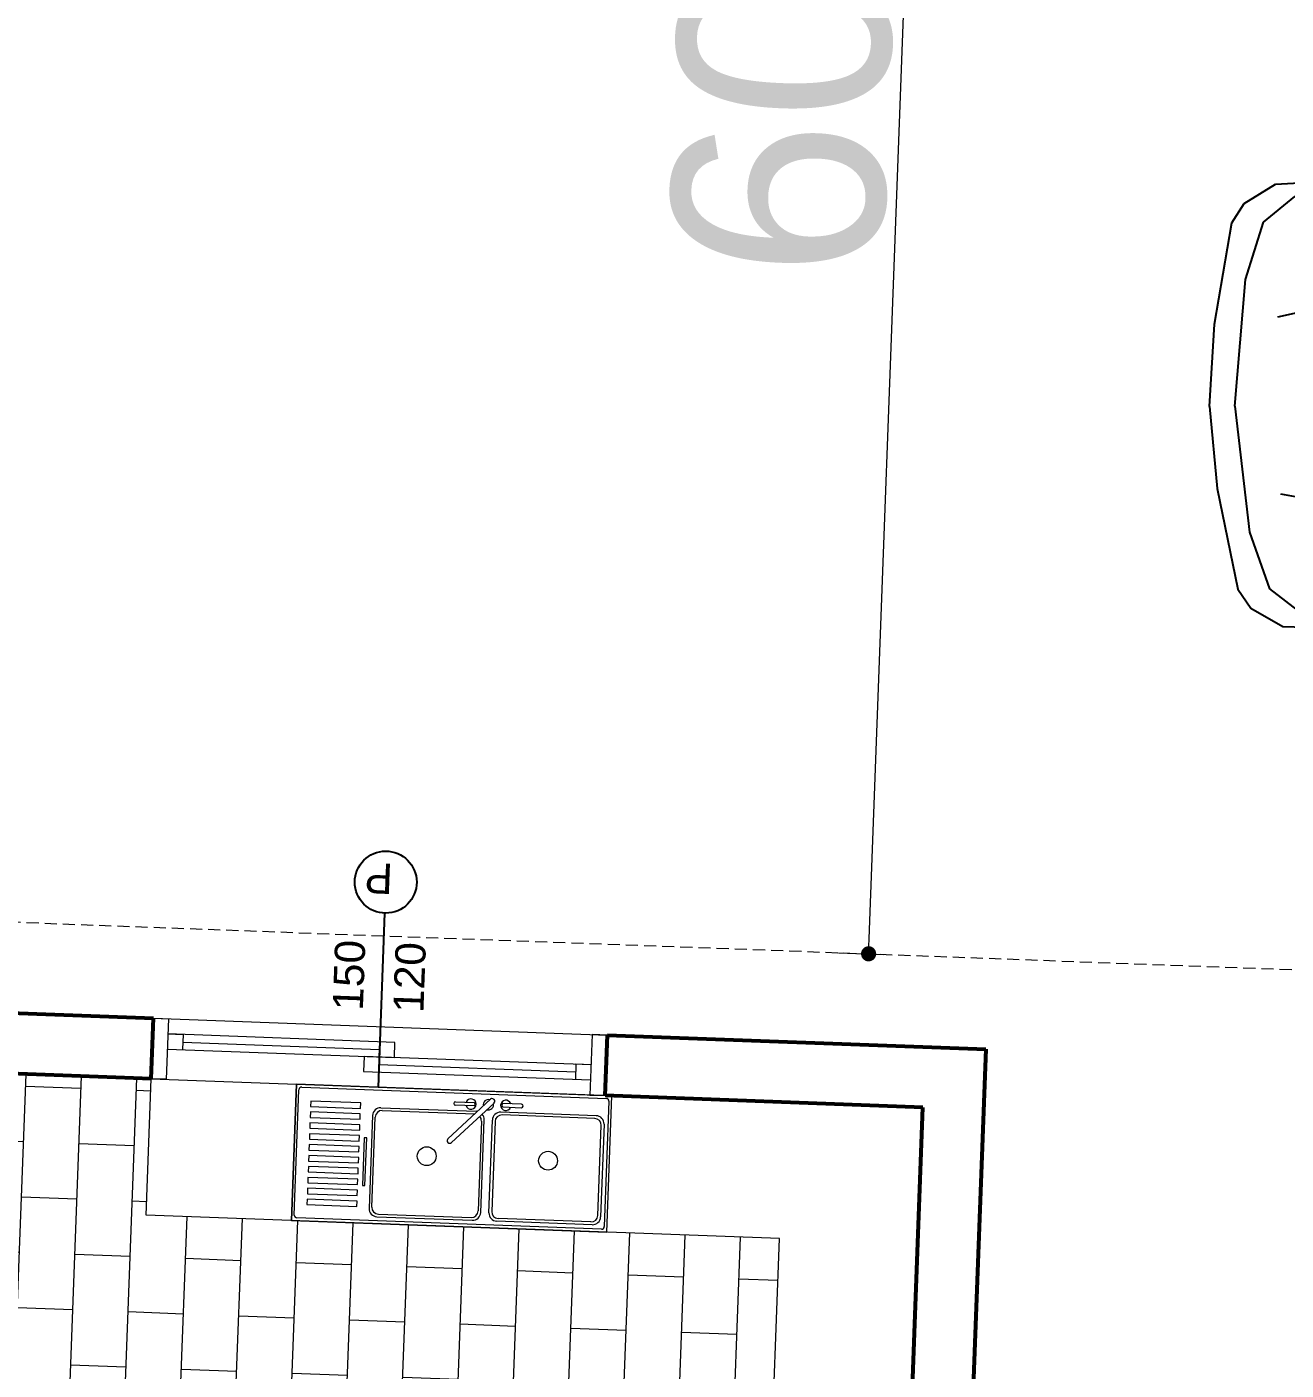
# Model space of a CAD drawing. Header units: centimetres. Extents: x 63871 to 181827, y -95930 to 42199.
# Drawn here: x 153750.8 to 154166.6, y 36068.4 to 36511.8 of the extents above; entities that cross this region are included whole.
import ezdxf

# ---------------------------------------------------------------- set-up
doc = ezdxf.new("R2010")
doc.units = ezdxf.units.CM
doc.linetypes.add('11-021_500-SatisOfisi_220512$0${ Diamond }', pattern=[12, 4, -2, 2, 2, -2])
for name, color, linetype, lineweight in [('A-GLAZ', 151, 'Continuous', 9), ('A-WALL', 12, 'Continuous', 50), ('ARM_Pen_No__252', 8, 'Continuous', 18), ('İz DÜŞÜMÜ', 7, '11-021_500-SatisOfisi_220512$0${ Diamond }', 18), ('OLUK', 222, 'Continuous', 15), ('tefriş', 21, 'Continuous', 20)]:
    doc.layers.add(name, color=color, linetype=linetype, lineweight=lineweight)
for name, color, linetype in [('Bitirme - Duvar', 7, 'Continuous'), ('Dıış Ölçü', 140, 'Continuous'), ('furn', 7, 'Continuous')]:
    doc.layers.add(name, color=color, linetype=linetype)
doc.styles.add('OLUŞTURULMUŞ_STİL_1', font='Arial.ttf')
doc.styles.add('RomanS', font='')
doc.styles.get('RomanS').set_extended_font_data('Stylus BT')
doc.dimstyles.new('BÖYÜK', dxfattribs={"dimtxt": 70, "dimasz": 5, "dimexe": 5, "dimexo": 5, "dimgap": 2, "dimtad": 3, "dimdec": 0, "dimzin": 0, "dimdsep": 46, "dimtxsty": 'RomanS', "dimblk": 'DOT', "dimcen": 5, "dimadec": 0, "dimazin": 0, "dimtfac": 1, "dimtdec": 0, "dimtix": 1, "dimtofl": 0, "dimtmove": 1, "dimatfit": 0, "dimldrblk": 'DOT', "dimfxl": 10, "dimfxlon": 1, "dimtolj": 1, "dimtzin": 0, "dimarcsym": 0})

# ---------------------------------------------------------------- blocks, each defined once
blk = doc.blocks.new('HRD')
at = {"layer": 'ARM_Pen_No__252'}
h = blk.add_hatch(dxfattribs=at)
h.set_pattern_fill('AR-B816', color=256, scale=0.09)
h.set_pattern_definition([(0, (-39959.2, 0), (0, 18.288), []), (90, (-39959.2, 0), (-18.288, 18.288), [18.288, -18.288])])
h.paths.add_polyline_path([(154149.63, 35592.48), (154149.63, 35503.48), (154219.63, 35503.48), (154219.63, 35483.24), (154324.63, 35483.24), (154324.63, 35692.48), (154369.63, 35692.48), (154369.63, 35927.48), (154369.63, 35927.48), (154369.63, 36097.48), (154369.63, 36177.48), (154254.63, 36177.48), (153954.63, 36177.48), (153839.63, 36177.48), (153839.63, 35897.6), (153869.63, 35897.54), (153869.63, 35882.48), (154019.63, 35882.48), (154019.63, 35872.48), (154019.63, 35833.25, -0.444416), (154030.45, 35823.48, -0.444416), (154019.63, 35813.72), (154019.63, 35773.48), (153939.63, 35773.48), (153939.63, 35692.48), (154019.63, 35692.48), (154019.63, 35687.48), (154019.63, 35633.7), (154020.63, 35632.93), (154019.63, 35631.47), (154019.63, 35592.48), (154019.63, 35582.48), (153989.63, 35582.48), (153989.63, 35577.48), (153989.63, 35497.48), (153989.63, 35437.48), (153994.63, 35437.48), (154094.63, 35437.48), (154139.63, 35437.48), (154139.63, 35592.48)])
blk.add_line((154324.63, 35644.48), (154369.63, 35644.48))
at = {"layer": 'A-GLAZ', "ltscale": 3}
for p, q in [((154369.63, 35692.48), (154389.63, 35692.48)), ((154369.63, 35687.48), (154369.63, 35692.48)), ((154369.63, 35692.48), (154369.63, 35542.48)), ((154389.63, 35692.48), (154389.63, 35687.48)), ((154389.63, 35692.48), (154389.63, 35542.48)), ((154389.63, 35687.48), (154369.63, 35687.48)), ((154379.63, 35687.48), (154379.63, 35612.48)), ((154384.63, 35612.48), (154384.63, 35687.48)), ((154384.63, 35687.48), (154384.63, 35682.48)), ((154384.63, 35682.48), (154379.63, 35682.48)), ((154382.13, 35682.48), (154382.13, 35617.48)), ((154379.63, 35622.48), (154374.63, 35622.48)), ((154374.63, 35622.48), (154374.63, 35547.48)), ((154379.63, 35547.48), (154379.63, 35622.48)), ((154379.63, 35617.48), (154374.63, 35617.48)), ((154377.13, 35617.48), (154377.13, 35552.48)), ((154379.63, 35617.48), (154384.63, 35617.48)), ((154379.63, 35612.48), (154384.63, 35612.48)), ((154379.63, 35552.48), (154374.63, 35552.48)), ((154379.63, 35547.48), (154379.63, 35552.48)), ((154389.63, 35547.48), (154369.63, 35547.48)), ((154369.63, 35547.48), (154369.63, 35542.48)), ((154389.63, 35542.48), (154389.63, 35547.48)), ((154369.63, 35542.48), (154389.63, 35542.48))]:
    blk.add_line(p, q, dxfattribs=at)
at = {"layer": 'A-WALL', "lineweight": 53}
for p, q in [((154369.63, 35692.48), (154369.63, 35927.48)), ((154389.63, 35927.48), (154389.63, 35692.48)), ((154369.63, 35692.48), (154389.63, 35692.48)), ((154369.63, 35692.48), (154389.63, 35692.48)), ((154369.63, 35437.48), (154369.63, 35542.48)), ((154369.63, 35542.48), (154389.63, 35542.48)), ((154389.63, 35542.48), (154389.63, 35417.48)), ((154389.63, 35542.48), (154389.63, 35417.48)), ((154149.63, 35437.48), (154369.63, 35437.48)), ((154389.63, 35417.48), (154094.63, 35417.48))]:
    blk.add_line(p, q, dxfattribs=at)
at = {"layer": 'A-WALL', "lineweight": 50}
blk.add_line((154389.63, 35542.48), (154369.63, 35542.48), dxfattribs=at)
at = {"layer": 'Bitirme - Duvar', "color": 161, "linetype": 'Continuous', "lineweight": 25}
blk.add_line((154427.13, 35617.48), (154369.63, 35617.48), dxfattribs=at)
blk.add_circle((154437.36, 35617.48), 10.23, dxfattribs=at)
at = {"layer": 'İz DÜŞÜMÜ'}
blk.add_lwpolyline([(153819.63, 36347.48), (154419.63, 36347.49), (154419.63, 35292.49), (154159.63, 35292.49), (154159.63, 35357.48), (153819.63, 35357.48), (153819.63, 36347.48)], dxfattribs=at)
at = {"layer": 'tefriş'}
for p, q in [((154324.63, 35483.24), (154324.63, 35692.48)), ((154324.63, 35692.48), (154369.63, 35692.48)), ((154324.63, 35644.48), (154324.63, 35540.24)), ((154369.63, 35644.48), (154324.63, 35644.48)), ((154326.43, 35643.58), (154367.83, 35643.58)), ((154369.63, 35540.24), (154369.63, 35644.48)), ((154325.53, 35542.04), (154325.53, 35642.68)), ((154330.03, 35639.53), (154330.03, 35623.04)), ((154331.83, 35639.53), (154330.03, 35639.53)), ((154331.83, 35623.04), (154331.83, 35639.53)), ((154333.63, 35639.53), (154333.63, 35623.04)), ((154335.43, 35639.53), (154333.63, 35639.53)), ((154335.43, 35623.04), (154335.43, 35639.53)), ((154337.23, 35639.53), (154337.23, 35623.04)), ((154339.03, 35639.53), (154337.23, 35639.53)), ((154339.03, 35623.04), (154339.03, 35639.53)), ((154340.83, 35639.53), (154340.83, 35623.04)), ((154342.63, 35639.53), (154340.83, 35639.53)), ((154342.63, 35623.04), (154342.63, 35639.53)), ((154344.43, 35639.53), (154344.43, 35623.04)), ((154346.23, 35639.53), (154344.43, 35639.53)), ((154346.23, 35623.04), (154346.23, 35639.53)), ((154348.03, 35639.53), (154348.03, 35623.04)), ((154349.83, 35639.53), (154348.03, 35639.53)), ((154349.83, 35623.04), (154349.83, 35639.53)), ((154351.63, 35639.53), (154351.63, 35623.04)), ((154353.43, 35639.53), (154351.63, 35639.53)), ((154353.43, 35623.04), (154353.43, 35639.53)), ((154355.23, 35639.53), (154355.23, 35623.04)), ((154357.03, 35639.53), (154355.23, 35639.53)), ((154357.03, 35623.04), (154357.03, 35639.53)), ((154358.83, 35639.53), (154358.83, 35623.04)), ((154360.63, 35639.53), (154358.83, 35639.53)), ((154360.63, 35623.04), (154360.63, 35639.53)), ((154362.43, 35639.53), (154362.43, 35623.04)), ((154364.23, 35639.53), (154362.43, 35639.53)), ((154364.23, 35623.04), (154364.23, 35639.53)), ((154368.73, 35642.68), (154368.73, 35542.04)), ((154330.03, 35623.04), (154331.83, 35623.04)), ((154333.63, 35623.04), (154335.43, 35623.04)), ((154337.23, 35623.04), (154339.03, 35623.04)), ((154340.83, 35623.04), (154342.63, 35623.04)), ((154344.43, 35623.04), (154346.23, 35623.04)), ((154348.03, 35623.04), (154349.83, 35623.04)), ((154351.63, 35623.04), (154353.43, 35623.04)), ((154355.23, 35623.04), (154357.03, 35623.04)), ((154358.83, 35623.04), (154360.63, 35623.04)), ((154362.43, 35623.04), (154364.23, 35623.04)), ((154360.18, 35618.99), (154329.58, 35618.99)), ((154330.03, 35618.09), (154359.73, 35618.09)), ((154326.88, 35616.29), (154326.88, 35584.79)), ((154327.78, 35615.84), (154327.78, 35585.24)), ((154361.98, 35615.84), (154361.98, 35585.24)), ((154362.88, 35616.29), (154362.88, 35584.79)), ((154365.81, 35579.05), (154352.27, 35592.59)), ((154353.48, 35593.8), (154367.02, 35580.26)), ((154364.63, 35585.6), (154364.63, 35591.76)), ((154365.77, 35591.76), (154365.77, 35585.6)), ((154329.58, 35582.09), (154360.18, 35582.09)), ((154359.73, 35582.99), (154330.03, 35582.99)), ((154326.88, 35545.19), (154326.88, 35576.69)), ((154329.58, 35579.39), (154360.18, 35579.39)), ((154359.73, 35578.49), (154330.03, 35578.49)), ((154362.88, 35545.19), (154362.88, 35576.69)), ((154327.78, 35545.64), (154327.78, 35576.24)), ((154361.98, 35545.64), (154361.98, 35576.24)), ((154364.63, 35576.14), (154364.63, 35569.97)), ((154365.77, 35569.97), (154365.77, 35576.14)), ((154367.83, 35541.14), (154326.43, 35541.14)), ((154360.18, 35542.49), (154329.58, 35542.49)), ((154330.03, 35543.39), (154359.73, 35543.39)), ((154324.63, 35540.24), (154369.63, 35540.24)), ((154219.63, 35483.24), (154324.63, 35483.24))]:
    blk.add_line(p, q, dxfattribs=at)
blk.add_lwpolyline([(154352.81, 35620.62), (154352.81, 35621.46), (154337.06, 35621.46), (154337.06, 35620.62)], close=True, dxfattribs=at)
for centre in [(154347.46, 35600.61), (154347.46, 35560.51)]:
    blk.add_circle(centre, 3.11, dxfattribs=at)
for centre, radius, start, end in [((154326.43, 35642.68), 0.9, 90, 180), ((154367.83, 35642.68), 0.9, 0, 90), ((154329.58, 35616.29), 2.7, 90, 180), ((154330.03, 35615.84), 2.25, 90, 180), ((154359.73, 35615.84), 2.25, 0, 90), ((154360.18, 35616.29), 2.7, 0, 90), ((154352.88, 35593.19), 0.857, 45, 225), ((154353.77, 35592.3), 0.572, 270, 270), ((154365.2, 35591.76), 0.572, 0, 180), ((154365.2, 35586.62), 1.71, 109.4712, 70.5288), ((154365.2, 35585.94), 0.668, 211.2251, 328.7749), ((154329.58, 35584.79), 2.7, 180, 270), ((154330.03, 35585.24), 2.25, 180, 270), ((154359.73, 35585.24), 2.25, 270, 312.8196), ((154360.18, 35584.79), 2.7, 270, 313.1831), ((154360.18, 35584.79), 2.7, 352.1073, 0), ((154365.2, 35580.87), 1.71, 165, 285), ((154365.2, 35580.87), 1.71, 345, 105), ((154329.58, 35576.69), 2.7, 90, 180), ((154330.03, 35576.24), 2.25, 90, 180), ((154359.73, 35576.24), 2.25, 0, 90), ((154360.18, 35576.69), 2.7, 0, 90), ((154365.2, 35575.12), 1.71, 289.4712, 250.5288), ((154365.2, 35575.79), 0.668, 31.2251, 148.7749), ((154366.41, 35579.66), 0.857, 225, 45), ((154365.2, 35569.97), 0.572, 180, 0), ((154330.03, 35545.64), 2.25, 180, 270), ((154359.73, 35545.64), 2.25, 270, 0), ((154326.43, 35542.04), 0.9, 180, 270), ((154329.58, 35545.19), 2.7, 180, 270), ((154360.18, 35545.19), 2.7, 270, 0), ((154367.83, 35542.04), 0.9, 270, 0)]:
    blk.add_arc(centre, radius, start, end, dxfattribs=at)
at = {"layer": 'Bitirme - Duvar', "linetype": 'Continuous', "char_height": 10, "attachment_point": 7, "style": 'OLUŞTURULMUŞ_STİL_1'}
for s, insert, rotation in [('\\A1;150', (154394.56, 35623.32), 0), ('\\A1;P', (154443.49, 35615.16), 90)]:
    blk.add_mtext(s, dxfattribs=dict(at, insert=insert, rotation=rotation))
at = {"layer": 'Bitirme - Duvar', "linetype": 'Continuous', "insert": (154394.56, 35603.32), "char_height": 10, "width": 22.2306, "attachment_point": 7, "rotation": 0, "style": 'OLUŞTURULMUŞ_STİL_1'}
blk.add_mtext('\\A1;120', dxfattribs=at)
blk = doc.blocks.new('02PCAR03')
at = {"color": 0, "linetype": 'ByBlock'}
for p, q in [((-185, 35), (-197, 33)), ((-185, 35), (-193, 32)), ((-170, 36), (-185, 35)), ((-35, 36), (-170, 36)), ((-11, 35), (-35, 36)), ((-14, 33), (-19, 35)), ((-6, 32), (-11, 35)), ((-197, 33), (-201, 30)), ((-193, 32), (-196, 30)), ((-9, 29), (-14, 33)), ((-4, 29), (-6, 32)), ((-201, 30), (-203, 27)), ((-196, 30), (-198, 27)), ((-145, 29), (-144, 30)), ((-144, 30), (-111, 31)), ((-111, 31), (-114, 23)), ((-111, 23), (-107, 31)), ((-107, 31), (-71, 31)), ((-71, 31), (-86, 23)), ((-66, 30), (-83, 21)), ((-62, 27), (-66, 30)), ((-138, 24), (-145, 29)), ((-6, 20), (-9, 29)), ((-1, 13), (-4, 29)), ((-203, 27), (-204, 0)), ((-198, 27), (-199, 0)), ((-159, 27), (-165, 25)), ((-153, 27), (-159, 27)), ((-149, 25), (-153, 27)), ((-60, 23), (-62, 27)), ((-165, 25), (-168, 22)), ((-148, 24), (-149, 25)), ((-148, 23), (-148, 24)), ((-133, 23), (-138, 24)), ((-168, 22), (-171, 8)), ((-150, 20), (-149, 22)), ((-149, 22), (-148, 23)), ((-114, 23), (-133, 23)), ((-86, 23), (-111, 23)), ((-58, 11), (-60, 23)), ((-11, 14), (-56, 23)), ((-151, 11), (-150, 20)), ((-83, 21), (-81, 17)), ((-4, 0), (-6, 20)), ((-81, 17), (-80, 11)), ((0, 0), (-1, 13)), ((-151, 0), (-151, 11)), ((-80, 11), (-79, 0)), ((-57, 0), (-58, 11)), ((-171, 8), (-171, 0)), ((-203, -27), (-204, 0)), ((-198, -27), (-199, 0)), ((-171, -8), (-171, 0)), ((-151, 0), (-151, -11)), ((-80, -11), (-79, 0)), ((-57, 0), (-58, -11)), ((-4, 0), (-6, -20)), ((0, 0), (-1, -13)), ((-168, -22), (-171, -8)), ((-151, -11), (-150, -20)), ((-81, -17), (-80, -11)), ((-58, -11), (-60, -23)), ((-11, -14), (-56, -23)), ((-1, -13), (-4, -29)), ((-83, -21), (-81, -17)), ((-150, -20), (-149, -22)), ((-66, -30), (-83, -21)), ((-6, -20), (-9, -29)), ((-165, -25), (-168, -22)), ((-149, -22), (-148, -23)), ((-148, -23), (-148, -24)), ((-133, -23), (-138, -24)), ((-114, -23), (-133, -23)), ((-111, -31), (-114, -23)), ((-86, -23), (-111, -23)), ((-111, -23), (-107, -31)), ((-71, -31), (-86, -23)), ((-60, -23), (-62, -27)), ((-159, -27), (-165, -25)), ((-149, -25), (-153, -27)), ((-148, -24), (-149, -25)), ((-138, -24), (-145, -29)), ((-201, -30), (-203, -27)), ((-196, -30), (-198, -27)), ((-153, -27), (-159, -27)), ((-62, -27), (-66, -30)), ((-145, -29), (-144, -30)), ((-9, -29), (-14, -33)), ((-4, -29), (-6, -32)), ((-197, -33), (-201, -30)), ((-193, -32), (-196, -30)), ((-144, -30), (-111, -31)), ((-107, -31), (-71, -31)), ((-185, -35), (-197, -33)), ((-185, -35), (-193, -32)), ((-14, -33), (-19, -35)), ((-6, -32), (-11, -35)), ((-170, -36), (-185, -35)), ((-35, -36), (-170, -36)), ((-11, -35), (-35, -36))]:
    blk.add_line(p, q, dxfattribs=at)
blk = doc.blocks.new('_Dot')
at = {"color": 0, "linetype": 'ByBlock', "lineweight": -2}
blk.add_line((-0.5, 0), (-1, 0), dxfattribs=at)
at = {"color": 0, "linetype": 'ByBlock', "const_width": 0.5}
blk.add_lwpolyline([(-0.25, 0, 1), (0.25, 0, 1)], format="xyb", close=True, dxfattribs=at)
blk = doc.blocks.new('*D282')
at = {"layer": 'Defpoints', "color": 0, "transparency": 16777216}
for p in [(-2394.58, 20623.84), (-2377.75, 20623.21), (-2416.85, 20023.86)]:
    blk.add_point(p, dxfattribs=at)
at = {"layer": 'Dıış Ölçü', "color": 0, "lineweight": -2, "transparency": 16777216}
for p, q in [((-2387.74, 20623.58), (-2372.75, 20623.03)), ((-2399.84, 20028.23), (-2377.94, 20618.21)), ((-2410.02, 20023.61), (-2395.03, 20023.05))]:
    blk.add_line(p, q, dxfattribs=at)
at = {"layer": 'Dıış Ölçü', "color": 0, "lineweight": -2, "transparency": 16777216, "xscale": 5, "yscale": 5, "zscale": 5}
for p, rotation in [((-2377.75, 20623.21), 87.87361724274082), ((-2400.03, 20023.24), 267.8736172427408)]:
    blk.add_blockref('_Dot', p, dxfattribs=dict(at, rotation=rotation))
at = {"layer": 'Dıış Ölçü', "color": 0, "transparency": 16777216, "insert": (-2427.43, 20324.65), "char_height": 70, "attachment_point": 5, "rotation": 87.8736, "style": 'RomanS'}
blk.add_mtext('\\A1;600', dxfattribs=at)
blk = doc.blocks.new('yerleşim planı')
at = {"rotation": 87.87318926064289}
blk.add_blockref('HRD', (27302.11, -135605.89), dxfattribs=at)
at = {"layer": 'furn', "linetype": 'Continuous', "xscale": 2.086125961570064, "yscale": 2.086125961570064, "zscale": 2.086125961570064, "rotation": 180.9296038315417}
blk.add_blockref('02PCAR03', (-2287.44, 20203.92), dxfattribs=at)
at = {"layer": 'Dıış Ölçü'}
dim = blk.add_aligned_dim(p1=(-2416.85, 20023.86), p2=(-2394.58, 20623.84), distance=-16.84, dimstyle='BÖYÜK', dxfattribs=at)
dim.commit()
dim.dimension.update_dxf_attribs({"geometry": '*D282', "text_midpoint": (-2427.43, 20324.65)})

msp = doc.modelspace()

# ---------------------------------------------------------------- block references
at = {"layer": 'OLUK'}
msp.add_blockref('yerleşim planı', (156428.79, 16182.58), dxfattribs=at)

doc.saveas('drawing.dxf')
